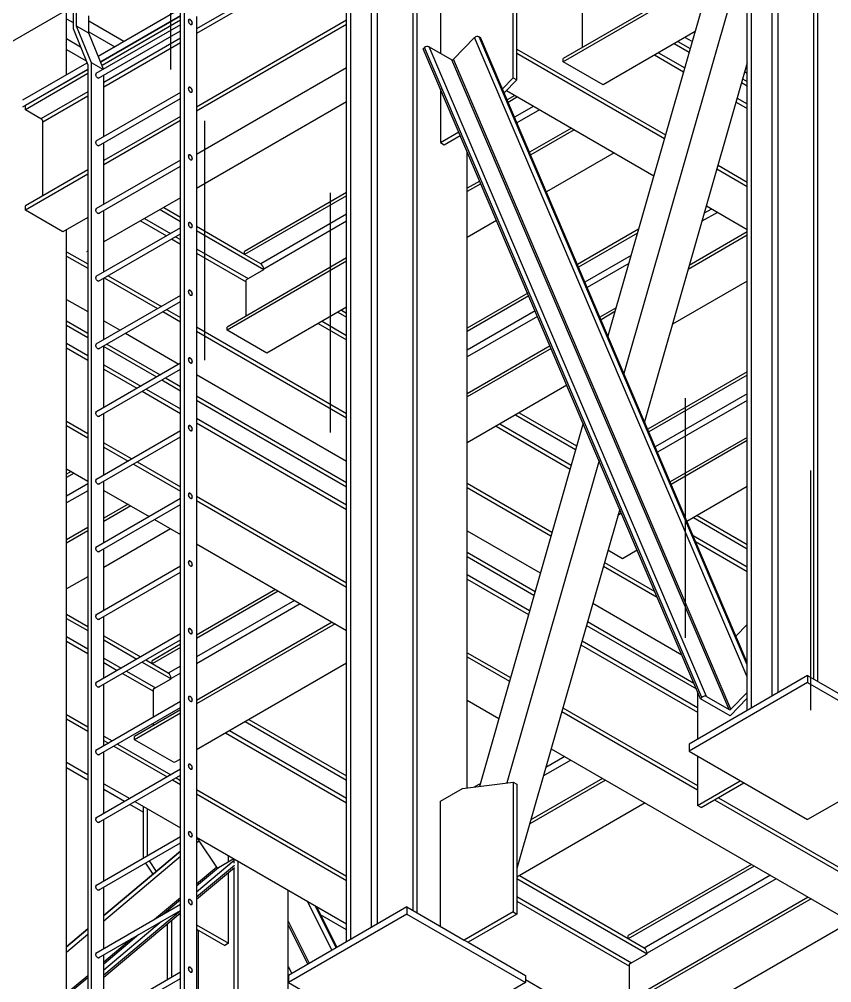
# Model space of a CAD drawing. Header units: inches. Extents: x -1490 to 2215, y -1057 to 1547.
# Drawn here: x -1371.2 to -1254.8, y -709.3 to -571.4 of the extents above; entities that cross this region are included whole.
import ezdxf

# ---------------------------------------------------------------- set-up
doc = ezdxf.new("R2010")
doc.units = ezdxf.units.IN
doc.header["$MEASUREMENT"] = 0

msp = doc.modelspace()

# ---------------------------------------------------------------- linework, layer by layer
at = {"color": 7, "linetype": 'Continuous', "lineweight": 25}
for p, q in [((-1257.43, -665.82), (-1257.43, -393.74)), ((-1256.83, -666.17), (-1256.83, -393.39)), ((-1266.95, -670.3), (-1266.95, -399.23)), ((-1266.34, -669.95), (-1266.34, -398.88)), ((-1263.36, -668.23), (-1263.36, -524.4)), ((-1262.52, -667.74), (-1262.52, -524.4)), ((-1362.96, -572.38), (-1362.96, -536.19)), ((-1363.47, -536.49), (-1363.47, -572.73)), ((-1314.79, -698.93), (-1314.79, -550.65)), ((-1314.19, -699.28), (-1314.19, -550.31)), ((-1324.31, -703.42), (-1324.31, -556.15)), ((-1323.7, -703.07), (-1323.7, -555.8)), ((-1320.73, -701.35), (-1320.73, -557.52)), ((-1319.88, -700.86), (-1319.88, -557.52)), ((-1324.31, -560.38), (-1345.8, -572.79)), ((-1324.31, -561.04), (-1345.8, -573.44)), ((-1300.44, -579.76), (-1300.44, -561.18)), ((-1299.91, -580.06), (-1299.91, -561.49)), ((-1272.01, -564.72), (-1293.28, -577)), ((-1271.98, -564.64), (-1286.88, -616.75)), ((-1268.03, -564.14), (-1284.6, -622.09)), ((-1272.17, -565.29), (-1293.28, -577.47)), ((-1310.87, -567.2), (-1310.87, -576.24)), ((-1364.39, -579.3), (-1364.39, -569.58)), ((-1359.85, -576.68), (-1347.97, -569.82)), ((-1348.09, -715.14), (-1348.09, -570.27)), ((-1347.56, -569.96), (-1347.56, -714.94)), ((-1290.55, -575.43), (-1290.55, -570.31)), ((-1364.39, -571.35), (-1363.47, -571.88)), ((-1361.19, -573.4), (-1361.19, -570.92)), ((-1356.19, -574.57), (-1361.19, -571.68)), ((-1359.51, -577.51), (-1348.09, -570.91)), ((-1348.09, -570.91), (-1359.51, -577.51)), ((-1348.09, -571.53), (-1359.31, -578)), ((-1346.87, -571.47), (-1346.94, -571.52)), ((-1346.57, -572.17), (-1346.49, -572.12)), ((-1345.8, -570.98), (-1345.8, -715.96)), ((-1324.31, -571.55), (-1345.8, -583.96)), ((-1324.31, -572.17), (-1345.8, -584.57)), ((-1363.47, -572.73), (-1361.35, -577.92)), ((-1360.82, -577.61), (-1362.96, -572.38)), ((-1361.19, -573.4), (-1362.96, -572.38)), ((-1361.19, -573.19), (-1357.5, -575.33)), ((-1359.1, -578.53), (-1361.19, -573.4)), ((-1348.09, -572.18), (-1360.2, -579.17)), ((-1359.83, -579.82), (-1348.09, -573.05)), ((-1274.42, -573.15), (-1287.59, -580.76)), ((-1362.39, -575.38), (-1364.39, -574.22)), ((-1348.09, -574.11), (-1359.05, -580.44)), ((-1348.09, -574.77), (-1359.05, -581.1)), ((-1308.99, -577.13), (-1305.99, -574.03)), ((-1266.95, -665.49), (-1305.99, -574.03)), ((-1305.31, -573.89), (-1305.13, -574)), ((-1266.95, -663.76), (-1305.31, -573.89)), ((-1266.95, -663.45), (-1305.13, -574)), ((-1277.42, -574.89), (-1275.27, -576.13)), ((-1276.89, -574.58), (-1275.12, -575.6)), ((-1274.83, -574.6), (-1275.88, -574)), ((-1364.39, -575.74), (-1361.58, -577.36)), ((-1313.32, -575.63), (-1313.15, -575.46)), ((-1273.62, -668.63), (-1313.32, -575.63)), ((-1273.45, -668.46), (-1313.15, -575.46)), ((-1272.77, -668.33), (-1312.47, -575.32)), ((-1312.47, -575.32), (-1309.25, -577.18)), ((-1299.91, -575.66), (-1278.64, -587.94)), ((-1299.91, -576.27), (-1278.79, -588.47)), ((-1279.66, -576.18), (-1275.9, -578.35)), ((-1370.65, -582.92), (-1361.47, -577.62)), ((-1360.82, -722.59), (-1360.82, -577.61)), ((-1359.16, -578.57), (-1360.82, -577.61)), ((-1269.54, -670.19), (-1309.25, -577.18)), ((-1269.29, -670.14), (-1308.99, -577.13)), ((-1293.28, -577.47), (-1293.28, -577)), ((-1287.59, -580.76), (-1293.28, -577.47)), ((-1266.95, -577.64), (-1281.64, -629.02)), ((-1280.23, -576.51), (-1276.06, -578.91)), ((-1370.65, -583.94), (-1361.35, -578.57)), ((-1361.35, -578.57), (-1370.3, -583.73)), ((-1361.35, -577.92), (-1361.35, -722.8)), ((-1324.31, -578.36), (-1345.8, -590.77)), ((-1266.95, -579.15), (-1267.32, -578.94)), ((-1361.35, -579.18), (-1370.3, -584.35)), ((-1359.05, -588.19), (-1359.05, -579.37)), ((-1301.99, -581.35), (-1300.44, -579.76)), ((-1301.74, -581.94), (-1299.91, -580.06)), ((-1300.44, -579.76), (-1299.91, -580.06)), ((-1267.61, -579.94), (-1266.95, -580.32)), ((-1361.35, -581.77), (-1368.06, -585.64)), ((-1346.87, -581.16), (-1346.94, -581.2)), ((-1346.57, -581.85), (-1346.49, -581.81)), ((-1310.87, -581.35), (-1310.87, -589.05)), ((-1301.41, -581.61), (-1280.32, -593.78)), ((-1267.76, -580.47), (-1266.95, -580.93)), ((-1361.35, -582.42), (-1367.78, -586.13)), ((-1348.09, -581.87), (-1360.2, -588.86)), ((-1359.83, -589.51), (-1348.09, -582.73)), ((-1300.23, -582.29), (-1301.32, -582.92)), ((-1299.83, -582.52), (-1301.16, -583.29)), ((-1268.39, -582.69), (-1266.95, -583.52)), ((-1370.3, -584.35), (-1370.3, -583.73)), ((-1368.06, -585.64), (-1370.3, -584.35)), ((-1324.31, -583.21), (-1345.8, -595.61)), ((-1297.52, -583.85), (-1300.25, -585.42)), ((-1296.68, -584.34), (-1299.92, -586.21)), ((-1268.55, -583.25), (-1266.95, -584.18)), ((-1348.09, -585.29), (-1359.05, -591.61)), ((-1348.09, -585.9), (-1359.05, -592.23)), ((-1367.78, -596.65), (-1367.78, -586.13)), ((-1292.11, -586.98), (-1298.11, -590.44)), ((-1291.7, -587.21), (-1297.95, -590.82)), ((-1310.87, -589.05), (-1308.24, -587.53)), ((-1310.34, -589.35), (-1308.03, -588.02)), ((-1359.05, -597.88), (-1359.05, -589.06)), ((-1310.87, -589.05), (-1310.34, -589.35)), ((-1346.87, -590.84), (-1346.94, -590.89)), ((-1307.03, -681.39), (-1307.03, -590.36)), ((-1286.01, -590.49), (-1295.7, -596.09)), ((-1348.09, -591.55), (-1360.2, -598.54)), ((-1359.83, -599.19), (-1348.09, -592.42)), ((-1346.57, -591.54), (-1346.49, -591.49)), ((-1271.28, -592.8), (-1266.95, -595.31)), ((-1271.13, -592.28), (-1266.95, -594.69)), ((-1361.35, -592.94), (-1370.3, -598.11)), ((-1361.35, -593.55), (-1370.3, -598.72)), ((-1305.24, -594.55), (-1307.03, -595.59)), ((-1305.08, -594.93), (-1307.03, -596.06)), ((-1348.09, -596.94), (-1359.05, -603.27)), ((-1324.31, -596.19), (-1338.9, -604.61)), ((-1324.31, -596.66), (-1338.9, -605.08)), ((-1370.3, -598.72), (-1370.3, -598.11)), ((-1350.49, -598.32), (-1348.09, -599.71)), ((-1272.8, -598.12), (-1266.95, -601.5)), ((-1364.93, -601.82), (-1370.3, -598.72)), ((-1361.35, -599.75), (-1364.93, -601.82)), ((-1359.05, -607.57), (-1359.05, -598.75)), ((-1351.02, -598.63), (-1348.09, -600.32)), ((-1324.31, -599.31), (-1336.6, -606.41)), ((-1271.22, -599.04), (-1273.43, -600.31)), ((-1272.07, -598.55), (-1273.09, -599.14)), ((-1353.83, -600.25), (-1350.1, -602.4)), ((-1353.26, -599.92), (-1349.54, -602.07)), ((-1346.87, -600.53), (-1346.94, -600.57)), ((-1345.8, -601.03), (-1338.9, -605.02)), ((-1324.31, -600.29), (-1336.17, -607.14)), ((-1302.83, -600.2), (-1307.03, -602.62)), ((-1364.39, -736.53), (-1364.39, -601.5)), ((-1348.09, -601.24), (-1360.2, -608.23)), ((-1359.83, -608.88), (-1348.09, -602.1)), ((-1348.79, -602.51), (-1348.09, -602.91)), ((-1346.57, -601.22), (-1346.49, -601.18)), ((-1345.8, -601.65), (-1336.17, -607.2)), ((-1282.51, -601.44), (-1291.26, -606.5)), ((-1282.67, -602.01), (-1291.1, -606.87)), ((-1266.95, -602.31), (-1275.4, -607.19)), ((-1266.95, -601.84), (-1275.24, -606.62)), ((-1349.35, -602.83), (-1348.09, -603.56)), ((-1364.39, -604.67), (-1361.35, -606.42)), ((-1361.35, -604.59), (-1361.54, -604.7)), ((-1345.8, -604.23), (-1338.41, -608.5)), ((-1345.8, -604.89), (-1338.7, -608.99)), ((-1338.9, -605.08), (-1338.9, -604.61)), ((-1336.6, -606.41), (-1338.9, -605.08)), ((-1283.58, -605.19), (-1290.19, -609)), ((-1364.39, -605.28), (-1361.35, -607.04)), ((-1324.31, -605.56), (-1341.42, -615.44)), ((-1324.31, -606.03), (-1341.42, -615.91)), ((-1283.91, -606.36), (-1289.85, -609.79)), ((-1338.62, -608.62), (-1336.17, -607.2)), ((-1336.17, -607.2), (-1336.17, -607.14)), ((-1359.05, -617.25), (-1359.05, -608.43)), ((-1358.99, -608.4), (-1351.36, -612.81)), ((-1358.46, -608.09), (-1350.82, -612.5)), ((-1338.7, -608.75), (-1338.62, -608.62)), ((-1338.7, -613.87), (-1338.7, -608.75)), ((-1266.95, -608.88), (-1277.65, -615.05)), ((-1346.87, -610.22), (-1346.94, -610.26)), ((-1298.38, -610.61), (-1307.03, -615.6)), ((-1364.39, -611.48), (-1361.35, -613.23)), ((-1348.09, -610.92), (-1360.2, -617.91)), ((-1359.83, -618.56), (-1348.09, -611.79)), ((-1346.57, -610.91), (-1346.49, -610.86)), ((-1298.22, -610.99), (-1307.03, -616.07)), ((-1350.61, -613.24), (-1348.09, -614.69)), ((-1350.07, -612.93), (-1348.09, -614.08)), ((-1324.31, -612.6), (-1335.73, -619.2)), ((-1325.56, -613.33), (-1324.31, -614.05)), ((-1325.03, -613.02), (-1324.31, -613.44)), ((-1297.31, -613.12), (-1307.03, -618.73)), ((-1285.72, -612.68), (-1288.05, -614.02)), ((-1285.88, -613.24), (-1287.88, -614.4)), ((-1364.39, -614.55), (-1361.35, -616.31)), ((-1359.05, -614.56), (-1356.72, -615.9)), ((-1327.8, -614.62), (-1324.31, -616.64)), ((-1296.98, -613.91), (-1307.03, -619.71)), ((-1364.39, -615.16), (-1361.35, -616.92)), ((-1345.8, -615.4), (-1324.31, -627.81)), ((-1345.8, -616.02), (-1324.31, -628.42)), ((-1341.42, -615.91), (-1341.42, -615.44)), ((-1335.73, -619.2), (-1341.42, -615.91)), ((-1328.37, -614.95), (-1324.31, -617.29)), ((-1355.97, -616.34), (-1348.33, -620.75)), ((-1364.39, -617.75), (-1361.35, -619.51)), ((-1364.39, -618.41), (-1361.35, -620.16)), ((-1359.05, -626.94), (-1359.05, -618.12)), ((-1359.05, -618.25), (-1351.53, -622.59)), ((-1358.63, -617.87), (-1351, -622.28)), ((-1295.17, -618.13), (-1307.03, -624.98)), ((-1295.01, -618.51), (-1307.03, -625.45)), ((-1346.87, -619.9), (-1346.94, -619.95)), ((-1348.09, -620.61), (-1360.2, -627.6)), ((-1359.83, -628.25), (-1348.09, -621.48)), ((-1359.05, -620.83), (-1353.77, -623.88)), ((-1359.05, -621.49), (-1354.33, -624.21)), ((-1346.57, -620.6), (-1346.49, -620.55)), ((-1350.78, -623.02), (-1348.09, -624.57)), ((-1350.25, -622.72), (-1348.09, -623.96)), ((-1345.8, -622.21), (-1324.31, -634.62)), ((-1266.95, -621.85), (-1281.19, -630.08)), ((-1266.95, -622.32), (-1281.03, -630.45)), ((-1353.02, -624.32), (-1348.09, -627.16)), ((-1292.76, -623.78), (-1307.03, -632.02)), ((-1353.58, -624.64), (-1348.09, -627.81)), ((-1345.8, -625.29), (-1324.31, -637.69)), ((-1345.8, -625.9), (-1324.31, -638.3)), ((-1266.95, -624.98), (-1280.12, -632.58)), ((-1266.95, -625.96), (-1279.78, -633.37)), ((-1359.05, -636.62), (-1359.05, -627.8)), ((-1345.8, -628.49), (-1324.31, -640.89)), ((-1300.11, -628.02), (-1291.52, -632.98)), ((-1299.58, -627.71), (-1291.37, -632.45)), ((-1364.39, -628.92), (-1361.35, -630.68)), ((-1364.39, -629.54), (-1361.35, -631.29)), ((-1346.87, -629.59), (-1346.94, -629.63)), ((-1345.8, -629.14), (-1324.31, -641.54)), ((-1290.45, -629.21), (-1305.3, -681.17)), ((-1302.91, -629.64), (-1292.32, -635.76)), ((-1302.35, -629.31), (-1292.16, -635.2)), ((-1348.09, -630.29), (-1360.2, -637.29)), ((-1359.83, -637.94), (-1348.09, -631.16)), ((-1346.57, -630.28), (-1346.49, -630.24)), ((-1266.95, -631.23), (-1277.98, -637.6)), ((-1359.05, -632), (-1355.05, -634.31)), ((-1359.05, -632.62), (-1355.58, -634.62)), ((-1266.95, -631.7), (-1277.82, -637.98)), ((-1354.83, -635.05), (-1348.09, -638.94)), ((-1354.3, -634.75), (-1348.09, -638.33)), ((-1288.16, -634.55), (-1301.35, -680.67)), ((-1364.39, -635.73), (-1361.35, -637.49)), ((-1363.72, -636.12), (-1364.39, -636.51)), ((-1363.31, -636.35), (-1364.39, -636.98)), ((-1361.35, -637.88), (-1364.39, -639.63)), ((-1359.05, -646.31), (-1359.05, -637.49)), ((-1307.03, -637.78), (-1294.9, -644.79)), ((-1266.95, -638.27), (-1275.57, -643.25)), ((-1361.35, -638.86), (-1364.39, -640.61)), ((-1359.05, -638.81), (-1352.56, -642.56)), ((-1346.87, -639.27), (-1346.94, -639.32)), ((-1345.8, -639.66), (-1324.31, -652.06)), ((-1307.03, -638.4), (-1295.05, -645.31)), ((-1348.09, -639.98), (-1360.2, -646.97)), ((-1359.83, -647.62), (-1348.09, -640.85)), ((-1355.6, -640.81), (-1359.05, -642.8)), ((-1355.19, -641.04), (-1359.05, -643.27)), ((-1346.57, -639.97), (-1346.49, -639.92)), ((-1345.8, -640.27), (-1324.31, -652.67)), ((-1285.2, -641.49), (-1299.91, -692.93)), ((-1284.95, -642.09), (-1285.46, -642.39)), ((-1285.11, -641.71), (-1285.3, -641.83)), ((-1274.12, -642.41), (-1266.95, -646.55)), ((-1351.81, -642.99), (-1348.09, -645.14)), ((-1274.65, -642.72), (-1266.95, -647.16)), ((-1361.35, -644.13), (-1364.39, -645.89)), ((-1361.35, -644.6), (-1364.39, -646.35)), ((-1349.5, -644.33), (-1359.05, -649.84)), ((-1307.03, -644.59), (-1296.57, -650.63)), ((-1345.8, -646.47), (-1324.31, -658.87)), ((-1274.7, -645.27), (-1266.95, -649.75)), ((-1274.33, -646.14), (-1266.95, -650.41)), ((-1359.05, -655.99), (-1359.05, -647.17)), ((-1307.03, -647.67), (-1297.32, -653.27)), ((-1284.82, -648.59), (-1286.89, -647.39)), ((-1282.7, -647.36), (-1284.82, -648.59)), ((-1346.87, -648.96), (-1346.94, -649)), ((-1307.03, -648.28), (-1297.48, -653.79)), ((-1287.39, -649.12), (-1280.16, -653.29)), ((-1348.09, -649.67), (-1360.2, -656.66)), ((-1359.83, -657.31), (-1348.09, -650.53)), ((-1346.57, -649.65), (-1346.49, -649.61)), ((-1287.54, -649.65), (-1279.82, -654.1)), ((-1361.35, -651.17), (-1364.39, -652.92)), ((-1307.03, -650.87), (-1298.11, -656.01)), ((-1307.03, -651.52), (-1298.27, -656.58)), ((-1334.49, -652.99), (-1345.8, -659.52)), ((-1334.09, -653.23), (-1345.8, -659.99)), ((-1331.78, -654.56), (-1345.8, -662.64)), ((-1330.94, -655.05), (-1345.8, -663.62)), ((-1289.06, -654.97), (-1276.31, -662.33)), ((-1364.39, -656.53), (-1361.35, -658.28)), ((-1364.39, -657.14), (-1361.35, -658.89)), ((-1359.05, -665.68), (-1359.05, -656.86)), ((-1289.81, -657.6), (-1274.57, -666.41)), ((-1346.87, -658.64), (-1346.94, -658.69)), ((-1326.37, -657.68), (-1345.8, -668.89)), ((-1325.96, -657.92), (-1345.8, -669.36)), ((-1289.96, -658.13), (-1274.22, -667.22)), ((-1266.95, -658.01), (-1268.56, -659.67)), ((-1364.39, -659.73), (-1361.35, -661.48)), ((-1364.39, -660.38), (-1361.35, -662.14)), ((-1348.09, -659.35), (-1360.2, -666.34)), ((-1359.83, -666.99), (-1348.09, -660.22)), ((-1359.05, -659.61), (-1353.8, -662.64)), ((-1359.05, -660.22), (-1354.33, -662.95)), ((-1346.57, -659.34), (-1346.49, -659.29)), ((-1290.6, -660.35), (-1274.06, -669.9)), ((-1348.09, -660.84), (-1352.15, -663.19)), ((-1348.09, -661.31), (-1352.15, -663.66)), ((-1290.76, -660.91), (-1274.06, -670.55)), ((-1359.05, -662.81), (-1356.57, -664.24)), ((-1353.05, -663.08), (-1352.15, -663.59)), ((-1307.03, -662.04), (-1300.85, -665.6)), ((-1307.03, -662.65), (-1301, -666.13)), ((-1359.05, -663.46), (-1357.13, -664.57)), ((-1353.58, -663.38), (-1349.42, -665.78)), ((-1352.15, -663.66), (-1352.15, -663.19)), ((-1349.85, -664.98), (-1352.15, -663.66)), ((-1348.09, -663.97), (-1349.85, -664.98)), ((-1324.31, -663.53), (-1345.8, -675.93)), ((-1356.38, -665), (-1351.95, -667.56)), ((-1355.82, -664.68), (-1351.67, -667.07)), ((-1351.87, -667.19), (-1349.42, -665.78)), ((-1348.09, -664.95), (-1349.42, -665.72)), ((-1349.42, -665.78), (-1349.42, -665.72)), ((-1258.3, -665.31), (-1275.28, -675.11)), ((-1258.3, -665.31), (-1258.3, -666.33)), ((-1258.3, -665.31), (-1241.33, -675.11)), ((-1359.05, -675.36), (-1359.05, -666.54)), ((-1351.95, -667.32), (-1351.87, -667.19)), ((-1258.3, -666.33), (-1275.28, -676.13)), ((-1258.3, -666.33), (-1241.33, -676.13)), ((-1351.95, -671.26), (-1351.95, -667.32)), ((-1346.87, -668.33), (-1346.94, -668.37)), ((-1274.06, -667.59), (-1274.06, -674.41)), ((-1273.62, -668.63), (-1273.45, -668.46)), ((-1269.37, -671.08), (-1273.62, -668.63)), ((-1272.77, -668.33), (-1269.54, -670.19)), ((-1266.95, -668.57), (-1269.37, -671.08)), ((-1269.29, -670.14), (-1266.95, -667.72)), ((-1348.09, -669.04), (-1360.2, -676.03)), ((-1359.83, -676.68), (-1348.09, -669.9)), ((-1346.57, -669.02), (-1346.49, -668.98)), ((-1307.03, -668.85), (-1302.52, -671.45)), ((-1293.34, -669.94), (-1274.06, -681.07)), ((-1364.39, -670.9), (-1361.35, -672.65)), ((-1348.09, -670.22), (-1354.67, -674.02)), ((-1348.09, -670.69), (-1354.67, -674.49)), ((-1293.49, -670.47), (-1274.06, -681.68)), ((-1364.39, -671.51), (-1361.35, -673.27)), ((-1351.95, -672.45), (-1351.95, -672.13)), ((-1338.82, -671.9), (-1324.31, -680.28)), ((-1338.29, -671.6), (-1324.31, -679.67)), ((-1359.05, -673.98), (-1357.85, -674.67)), ((-1354.67, -674.49), (-1354.67, -674.02)), ((-1341.62, -673.52), (-1324.31, -683.52)), ((-1341.06, -673.2), (-1324.31, -682.87)), ((-1359.05, -674.59), (-1358.38, -674.98)), ((-1357.63, -675.41), (-1350, -679.82)), ((-1357.1, -675.11), (-1349.47, -679.52)), ((-1348.99, -677.77), (-1354.67, -674.49)), ((-1275.28, -675.11), (-1275.28, -676.13)), ((-1359.05, -685.05), (-1359.05, -676.23)), ((-1293.06, -676.91), (-1295.78, -678.48)), ((-1295.01, -675.78), (-1136.36, -767.37)), ((-1275.28, -676.13), (-1258.3, -685.93)), ((-1274.06, -676.83), (-1274.06, -683.9)), ((-1241.33, -676.13), (-1258.3, -685.93)), ((-1364.39, -677.71), (-1361.35, -679.46)), ((-1348.09, -677.26), (-1348.99, -677.77)), ((-1346.87, -678.01), (-1346.94, -678.06)), ((-1292.21, -677.4), (-1296.12, -679.66)), ((-1361.35, -680.3), (-1364.39, -678.54)), ((-1348.09, -678.72), (-1360.2, -685.71)), ((-1359.83, -686.36), (-1348.09, -679.59)), ((-1346.57, -678.71), (-1346.49, -678.66)), ((-1359.05, -680.79), (-1355.36, -682.92)), ((-1349.25, -680.25), (-1348.09, -680.92)), ((-1348.72, -679.95), (-1348.09, -680.31)), ((-1307.69, -681.47), (-1300.44, -680.55)), ((-1305.19, -680.79), (-1306.01, -681.26)), ((-1300.44, -680.55), (-1300.44, -699.13)), ((-1300.44, -680.55), (-1299.91, -680.86)), ((-1299.91, -680.86), (-1299.91, -699.44)), ((-1287.24, -680.27), (-1298.08, -686.53)), ((-1287.65, -680.04), (-1297.92, -685.97)), ((-1274.06, -683.9), (-1267.94, -680.36)), ((-1273.53, -684.2), (-1267.41, -680.67)), ((-1356.08, -683.34), (-1359.05, -681.62)), ((-1345.8, -681.63), (-1324.31, -694.04)), ((-1345.8, -682.25), (-1324.31, -694.65)), ((-1310.87, -683.31), (-1307.69, -681.47)), ((-1353.41, -684.88), (-1355.33, -683.77)), ((-1354.61, -683.35), (-1348.09, -687.12)), ((-1310.87, -701.19), (-1310.87, -683.31)), ((-1281.55, -683.55), (-1299.91, -694.16)), ((-1271.61, -683.1), (-1130.99, -764.27)), ((-1271.08, -682.79), (-1130.99, -763.66)), ((-1353.41, -684.05), (-1353.41, -691.48)), ((-1352.88, -684.35), (-1352.88, -691.17)), ((-1273.53, -684.2), (-1274.06, -683.9)), ((-1359.05, -694.74), (-1359.05, -685.92)), ((-1346.87, -687.7), (-1346.94, -687.75)), ((-1348.09, -688.41), (-1360.2, -695.4)), ((-1359.83, -696.05), (-1348.09, -689.27)), ((-1346.57, -688.4), (-1346.49, -688.35)), ((-1345.8, -688.44), (-1324.31, -700.85)), ((-1345.4, -688.95), (-1345.8, -689.28)), ((-1342.9, -692.74), (-1345.4, -688.95)), ((-1348.09, -690.43), (-1359.05, -699.65)), ((-1348.09, -690.47), (-1359.05, -699.7)), ((-1348.09, -691.21), (-1359.05, -700.44)), ((-1352.56, -691.85), (-1351.56, -693.35)), ((-1340.42, -691.79), (-1345.8, -696.31)), ((-1340.44, -691.54), (-1342.66, -692.82)), ((-1341.21, -691.99), (-1341.21, -691.09)), ((-1340.42, -692.18), (-1340.42, -691.54)), ((-1339.82, -865.93), (-1339.82, -691.89)), ((-1353.09, -692.16), (-1352.03, -693.74)), ((-1340.37, -692.49), (-1345.8, -697.05)), ((-1342.9, -692.74), (-1345.8, -695.18)), ((-1340.37, -692.81), (-1345.8, -697.37)), ((-1342.66, -692.82), (-1345.8, -695.46)), ((-1340.42, -865.58), (-1340.42, -692.86)), ((-1266.34, -692.33), (-1284, -702.53)), ((-1265.94, -692.57), (-1284, -703)), ((-1341.21, -703.62), (-1341.21, -693.52)), ((-1299.91, -694.36), (-1281.28, -705.12)), ((-1299.56, -693.95), (-1284, -702.94)), ((-1263.63, -693.9), (-1281.7, -704.33)), ((-1262.79, -694.39), (-1281.28, -705.06)), ((-1359.05, -704.42), (-1359.05, -695.6)), ((-1332.66, -870.06), (-1332.66, -696.03)), ((-1348.09, -697.11), (-1351.8, -700.23)), ((-1348.09, -697.39), (-1350.75, -699.63)), ((-1346.87, -697.39), (-1346.94, -697.43)), ((-1329.93, -697.6), (-1326.41, -704.63)), ((-1299.91, -696.95), (-1283.52, -706.42)), ((-1299.91, -697.6), (-1283.8, -706.91)), ((-1258.22, -697.02), (-1286.53, -713.36)), ((-1257.81, -697.26), (-1286.53, -713.83)), ((-1348.09, -698.09), (-1360.2, -705.09)), ((-1359.83, -705.73), (-1348.09, -698.96)), ((-1348.09, -698.98), (-1359.05, -708.21)), ((-1346.57, -698.08), (-1346.49, -698.04)), ((-1315.67, -698.43), (-1332.64, -708.22)), ((-1328.84, -698.23), (-1325.81, -704.28)), ((-1328.61, -698.36), (-1325.68, -704.21)), ((-1315.67, -698.43), (-1315.67, -699.45)), ((-1315.67, -698.43), (-1307.45, -703.17)), ((-1348.09, -699.31), (-1359.05, -708.53)), ((-1349.33, -708.5), (-1349.33, -700.35)), ((-1348.23, -699.42), (-1348.09, -699.63)), ((-1315.67, -699.45), (-1332.64, -709.24)), ((-1324.31, -701.68), (-1328.02, -699.54)), ((-1315.67, -699.45), (-1298.7, -709.24)), ((-1300.44, -699.13), (-1307.45, -703.17)), ((-1299.91, -699.44), (-1306.92, -703.48)), ((-1300.44, -699.13), (-1299.91, -699.44)), ((-1361.35, -701.58), (-1364.39, -704.14)), ((-1361.35, -701.63), (-1364.39, -704.19)), ((-1350.8, -700.52), (-1359.05, -707.47)), ((-1349.94, -708.85), (-1349.94, -700.86)), ((-1345.8, -700.98), (-1341.21, -703.62)), ((-1345.8, -701.59), (-1341.74, -703.93)), ((-1345.51, -716.12), (-1345.51, -701.76)), ((-1332.66, -700.47), (-1329.64, -706.49)), ((-1332.66, -701.05), (-1329.87, -706.62)), ((-1252.13, -700.54), (-1280.84, -717.12)), ((-1361.35, -702.37), (-1364.39, -704.93)), ((-1354.03, -702.39), (-1359.05, -706.62)), ((-1355.08, -702.99), (-1359.05, -706.34)), ((-1284, -703), (-1284, -702.53)), ((-1281.7, -704.33), (-1284, -703)), ((-1341.21, -703.62), (-1341.74, -703.93)), ((-1307.45, -703.17), (-1306.92, -703.48)), ((-1306.92, -703.48), (-1298.7, -708.22)), ((-1359.05, -714.11), (-1359.05, -705.29)), ((-1283.72, -706.54), (-1281.28, -705.12)), ((-1281.28, -705.12), (-1281.28, -705.06)), ((-1346.87, -707.07), (-1346.94, -707.12)), ((-1332.66, -706.95), (-1332.16, -707.95)), ((-1283.8, -706.67), (-1283.72, -706.54)), ((-1283.8, -711.79), (-1283.8, -706.67)), ((-1361.35, -708.27), (-1364.39, -710.83)), ((-1361.35, -708.55), (-1364.39, -711.11)), ((-1348.09, -707.78), (-1360.2, -714.77)), ((-1359.83, -715.42), (-1348.09, -708.65)), ((-1346.57, -707.77), (-1346.49, -707.72)), ((-1332.66, -708.51), (-1332.64, -708.55)), ((-1332.64, -708.22), (-1332.64, -709.24)), ((-1298.7, -708.22), (-1298.7, -709.24)), ((-1332.66, -708.96), (-1332.64, -709)), ((-1332.64, -709.24), (-1315.67, -719.04)), ((-1298.7, -709.24), (-1315.67, -719.04)), ((-1298.7, -708.82), (-1167.35, -784.65))]:
    msp.add_line(p, q, dxfattribs=at)
at = {"color": 7, "linetype": 'Continuous'}
for p, q in [((-1349.5, -544.3), (-1349.5, -578.59)), ((-1421.47, -602.99), (-1349.5, -561.44)), ((-1344.66, -585.91), (-1344.66, -620.2)), ((-1326.65, -596.23), (-1326.65, -630.52)), ((-1275.82, -625.61), (-1275.82, -659.91)), ((-1257.89, -635.98), (-1257.89, -670.28))]:
    msp.add_line(p, q, dxfattribs=at)
at = {"color": 7, "linetype": 'Continuous', "lineweight": 25, "flags": 128}
for points in [[(-1346.39, -571.96), (-1346.4, -571.9), (-1346.41, -571.83), (-1346.43, -571.76), (-1346.47, -571.7), (-1346.51, -571.63), (-1346.55, -571.57), (-1346.6, -571.52), (-1346.65, -571.48), (-1346.71, -571.45), (-1346.76, -571.43), (-1346.81, -571.43), (-1346.85, -571.43), (-1346.89, -571.45), (-1346.92, -571.48), (-1346.95, -571.52), (-1346.96, -571.57), (-1346.97, -571.63), (-1346.96, -571.7), (-1346.95, -571.76), (-1346.92, -571.83), (-1346.89, -571.9), (-1346.85, -571.96), (-1346.81, -572.02), (-1346.76, -572.07), (-1346.71, -572.11), (-1346.65, -572.14), (-1346.6, -572.16), (-1346.55, -572.17), (-1346.51, -572.16), (-1346.47, -572.14), (-1346.43, -572.11), (-1346.41, -572.07), (-1346.4, -572.02), (-1346.39, -571.96)], [(-1346.41, -571.95), (-1346.42, -571.89), (-1346.43, -571.82), (-1346.46, -571.75), (-1346.49, -571.69), (-1346.53, -571.63), (-1346.58, -571.57), (-1346.63, -571.53), (-1346.68, -571.49), (-1346.73, -571.47), (-1346.78, -571.46), (-1346.83, -571.46), (-1346.87, -571.47), (-1346.9, -571.5), (-1346.92, -571.54), (-1346.94, -571.59), (-1346.94, -571.64), (-1346.94, -571.71), (-1346.92, -571.77), (-1346.9, -571.84), (-1346.87, -571.91), (-1346.83, -571.97), (-1346.78, -572.02), (-1346.73, -572.07), (-1346.68, -572.1), (-1346.63, -572.13), (-1346.58, -572.14), (-1346.53, -572.14), (-1346.49, -572.12), (-1346.46, -572.09), (-1346.43, -572.06), (-1346.42, -572.01), (-1346.41, -571.95)], [(-1359.67, -579.73), (-1359.69, -579.77), (-1359.73, -579.8), (-1359.76, -579.82), (-1359.81, -579.82), (-1359.86, -579.82), (-1359.91, -579.8), (-1359.96, -579.77), (-1360.02, -579.72), (-1360.07, -579.67), (-1360.11, -579.62), (-1360.15, -579.55), (-1360.18, -579.48), (-1360.21, -579.42), (-1360.22, -579.35), (-1360.22, -579.29)], [(-1346.39, -581.65), (-1346.4, -581.59), (-1346.41, -581.52), (-1346.43, -581.45), (-1346.47, -581.38), (-1346.51, -581.32), (-1346.55, -581.26), (-1346.6, -581.21), (-1346.65, -581.17), (-1346.71, -581.14), (-1346.76, -581.12), (-1346.81, -581.11), (-1346.85, -581.12), (-1346.89, -581.14), (-1346.92, -581.17), (-1346.95, -581.21), (-1346.96, -581.26), (-1346.97, -581.32), (-1346.96, -581.38), (-1346.95, -581.45), (-1346.92, -581.52), (-1346.89, -581.58), (-1346.85, -581.65), (-1346.81, -581.71), (-1346.76, -581.76), (-1346.71, -581.8), (-1346.65, -581.83), (-1346.6, -581.85), (-1346.55, -581.85), (-1346.51, -581.85), (-1346.47, -581.83), (-1346.43, -581.8), (-1346.41, -581.76), (-1346.4, -581.71), (-1346.39, -581.65)], [(-1346.41, -581.64), (-1346.42, -581.57), (-1346.43, -581.51), (-1346.46, -581.44), (-1346.49, -581.37), (-1346.53, -581.31), (-1346.58, -581.26), (-1346.63, -581.21), (-1346.68, -581.18), (-1346.73, -581.15), (-1346.78, -581.14), (-1346.83, -581.14), (-1346.87, -581.16), (-1346.9, -581.19), (-1346.92, -581.22), (-1346.94, -581.27), (-1346.94, -581.33), (-1346.94, -581.39), (-1346.92, -581.46), (-1346.9, -581.53), (-1346.87, -581.59), (-1346.83, -581.65), (-1346.78, -581.71), (-1346.73, -581.75), (-1346.68, -581.79), (-1346.63, -581.81), (-1346.58, -581.82), (-1346.53, -581.82), (-1346.49, -581.81), (-1346.46, -581.78), (-1346.43, -581.74), (-1346.42, -581.69), (-1346.41, -581.64)], [(-1359.67, -589.42), (-1359.69, -589.45), (-1359.73, -589.48), (-1359.76, -589.5), (-1359.81, -589.51), (-1359.86, -589.5), (-1359.91, -589.48), (-1359.96, -589.45), (-1360.02, -589.41), (-1360.07, -589.36), (-1360.11, -589.3), (-1360.15, -589.24), (-1360.18, -589.17), (-1360.21, -589.1), (-1360.22, -589.03), (-1360.22, -588.97)], [(-1346.39, -591.33), (-1346.4, -591.27), (-1346.41, -591.2), (-1346.43, -591.14), (-1346.47, -591.07), (-1346.51, -591), (-1346.55, -590.95), (-1346.6, -590.9), (-1346.65, -590.85), (-1346.71, -590.82), (-1346.76, -590.8), (-1346.81, -590.8), (-1346.85, -590.8), (-1346.89, -590.82), (-1346.92, -590.85), (-1346.95, -590.89), (-1346.96, -590.94), (-1346.97, -591), (-1346.96, -591.07), (-1346.95, -591.13), (-1346.92, -591.2), (-1346.89, -591.27), (-1346.85, -591.33), (-1346.81, -591.39), (-1346.76, -591.44), (-1346.71, -591.48), (-1346.65, -591.51), (-1346.6, -591.53), (-1346.55, -591.54), (-1346.51, -591.53), (-1346.47, -591.51), (-1346.43, -591.48), (-1346.41, -591.44), (-1346.4, -591.39), (-1346.39, -591.33)], [(-1346.41, -591.32), (-1346.42, -591.26), (-1346.43, -591.19), (-1346.46, -591.13), (-1346.49, -591.06), (-1346.53, -591), (-1346.58, -590.94), (-1346.63, -590.9), (-1346.68, -590.86), (-1346.73, -590.84), (-1346.78, -590.83), (-1346.83, -590.83), (-1346.87, -590.84), (-1346.9, -590.87), (-1346.92, -590.91), (-1346.94, -590.96), (-1346.94, -591.02), (-1346.94, -591.08), (-1346.92, -591.14), (-1346.9, -591.21), (-1346.87, -591.28), (-1346.83, -591.34), (-1346.78, -591.39), (-1346.73, -591.44), (-1346.68, -591.47), (-1346.63, -591.5), (-1346.58, -591.51), (-1346.53, -591.51), (-1346.49, -591.49), (-1346.46, -591.47), (-1346.43, -591.43), (-1346.42, -591.38), (-1346.41, -591.32)], [(-1359.67, -599.1), (-1359.69, -599.14), (-1359.73, -599.17), (-1359.76, -599.19), (-1359.81, -599.19), (-1359.86, -599.19), (-1359.91, -599.17), (-1359.96, -599.14), (-1360.02, -599.1), (-1360.07, -599.05), (-1360.11, -598.99), (-1360.15, -598.92), (-1360.18, -598.86), (-1360.21, -598.79), (-1360.22, -598.72), (-1360.22, -598.66)], [(-1346.39, -601.02), (-1346.4, -600.96), (-1346.41, -600.89), (-1346.43, -600.82), (-1346.47, -600.75), (-1346.51, -600.69), (-1346.55, -600.63), (-1346.6, -600.58), (-1346.65, -600.54), (-1346.71, -600.51), (-1346.76, -600.49), (-1346.81, -600.48), (-1346.85, -600.49), (-1346.89, -600.51), (-1346.92, -600.54), (-1346.95, -600.58), (-1346.96, -600.63), (-1346.97, -600.69), (-1346.96, -600.75), (-1346.95, -600.82), (-1346.92, -600.89), (-1346.89, -600.96), (-1346.85, -601.02), (-1346.81, -601.08), (-1346.76, -601.13), (-1346.71, -601.17), (-1346.65, -601.2), (-1346.6, -601.22), (-1346.55, -601.23), (-1346.51, -601.22), (-1346.47, -601.2), (-1346.43, -601.17), (-1346.41, -601.13), (-1346.4, -601.08), (-1346.39, -601.02)], [(-1346.41, -601.01), (-1346.42, -600.94), (-1346.43, -600.88), (-1346.46, -600.81), (-1346.49, -600.75), (-1346.53, -600.68), (-1346.58, -600.63), (-1346.63, -600.58), (-1346.68, -600.55), (-1346.73, -600.52), (-1346.78, -600.51), (-1346.83, -600.51), (-1346.87, -600.53), (-1346.9, -600.56), (-1346.92, -600.6), (-1346.94, -600.64), (-1346.94, -600.7), (-1346.94, -600.76), (-1346.92, -600.83), (-1346.9, -600.9), (-1346.87, -600.96), (-1346.83, -601.02), (-1346.78, -601.08), (-1346.73, -601.12), (-1346.68, -601.16), (-1346.63, -601.18), (-1346.58, -601.2), (-1346.53, -601.19), (-1346.49, -601.18), (-1346.46, -601.15), (-1346.43, -601.11), (-1346.42, -601.06), (-1346.41, -601.01)], [(-1359.67, -608.79), (-1359.69, -608.82), (-1359.73, -608.85), (-1359.76, -608.87), (-1359.81, -608.88), (-1359.86, -608.87), (-1359.91, -608.85), (-1359.96, -608.82), (-1360.02, -608.78), (-1360.07, -608.73), (-1360.11, -608.67), (-1360.15, -608.61), (-1360.18, -608.54), (-1360.21, -608.47), (-1360.22, -608.41), (-1360.22, -608.34)], [(-1346.39, -610.71), (-1346.4, -610.64), (-1346.41, -610.57), (-1346.43, -610.51), (-1346.47, -610.44), (-1346.51, -610.38), (-1346.55, -610.32), (-1346.6, -610.27), (-1346.65, -610.23), (-1346.71, -610.19), (-1346.76, -610.18), (-1346.81, -610.17), (-1346.85, -610.18), (-1346.89, -610.19), (-1346.92, -610.22), (-1346.95, -610.27), (-1346.96, -610.32), (-1346.97, -610.37), (-1346.96, -610.44), (-1346.95, -610.51), (-1346.92, -610.57), (-1346.89, -610.64), (-1346.85, -610.7), (-1346.81, -610.76), (-1346.76, -610.81), (-1346.71, -610.86), (-1346.65, -610.89), (-1346.6, -610.9), (-1346.55, -610.91), (-1346.51, -610.9), (-1346.47, -610.89), (-1346.43, -610.86), (-1346.41, -610.81), (-1346.4, -610.76), (-1346.39, -610.71)], [(-1346.41, -610.69), (-1346.42, -610.63), (-1346.43, -610.56), (-1346.46, -610.5), (-1346.49, -610.43), (-1346.53, -610.37), (-1346.58, -610.32), (-1346.63, -610.27), (-1346.68, -610.23), (-1346.73, -610.21), (-1346.78, -610.2), (-1346.83, -610.2), (-1346.87, -610.22), (-1346.9, -610.24), (-1346.92, -610.28), (-1346.94, -610.33), (-1346.94, -610.39), (-1346.94, -610.45), (-1346.92, -610.52), (-1346.9, -610.58), (-1346.87, -610.65), (-1346.83, -610.71), (-1346.78, -610.76), (-1346.73, -610.81), (-1346.68, -610.85), (-1346.63, -610.87), (-1346.58, -610.88), (-1346.53, -610.88), (-1346.49, -610.86), (-1346.46, -610.84), (-1346.43, -610.8), (-1346.42, -610.75), (-1346.41, -610.69)], [(-1359.67, -618.47), (-1359.69, -618.51), (-1359.73, -618.54), (-1359.76, -618.56), (-1359.81, -618.56), (-1359.86, -618.56), (-1359.91, -618.54), (-1359.96, -618.51), (-1360.02, -618.47), (-1360.07, -618.42), (-1360.11, -618.36), (-1360.15, -618.29), (-1360.18, -618.23), (-1360.21, -618.16), (-1360.22, -618.09), (-1360.22, -618.03)], [(-1346.39, -620.39), (-1346.4, -620.33), (-1346.41, -620.26), (-1346.43, -620.19), (-1346.47, -620.12), (-1346.51, -620.06), (-1346.55, -620), (-1346.6, -619.95), (-1346.65, -619.91), (-1346.71, -619.88), (-1346.76, -619.86), (-1346.81, -619.85), (-1346.85, -619.86), (-1346.89, -619.88), (-1346.92, -619.91), (-1346.95, -619.95), (-1346.96, -620), (-1346.97, -620.06), (-1346.96, -620.12), (-1346.95, -620.19), (-1346.92, -620.26), (-1346.89, -620.33), (-1346.85, -620.39), (-1346.81, -620.45), (-1346.76, -620.5), (-1346.71, -620.54), (-1346.65, -620.57), (-1346.6, -620.59), (-1346.55, -620.6), (-1346.51, -620.59), (-1346.47, -620.57), (-1346.43, -620.54), (-1346.41, -620.5), (-1346.4, -620.45), (-1346.39, -620.39)], [(-1346.41, -620.38), (-1346.42, -620.32), (-1346.43, -620.25), (-1346.46, -620.18), (-1346.49, -620.12), (-1346.53, -620.06), (-1346.58, -620), (-1346.63, -619.96), (-1346.68, -619.92), (-1346.73, -619.9), (-1346.78, -619.88), (-1346.83, -619.89), (-1346.87, -619.9), (-1346.9, -619.93), (-1346.92, -619.97), (-1346.94, -620.02), (-1346.94, -620.07), (-1346.94, -620.14), (-1346.92, -620.2), (-1346.9, -620.27), (-1346.87, -620.33), (-1346.83, -620.4), (-1346.78, -620.45), (-1346.73, -620.5), (-1346.68, -620.53), (-1346.63, -620.56), (-1346.58, -620.57), (-1346.53, -620.57), (-1346.49, -620.55), (-1346.46, -620.52), (-1346.43, -620.48), (-1346.42, -620.44), (-1346.41, -620.38)], [(-1359.67, -628.16), (-1359.69, -628.2), (-1359.73, -628.23), (-1359.76, -628.24), (-1359.81, -628.25), (-1359.86, -628.24), (-1359.91, -628.23), (-1359.96, -628.19), (-1360.02, -628.15), (-1360.07, -628.1), (-1360.11, -628.04), (-1360.15, -627.98), (-1360.18, -627.91), (-1360.21, -627.84), (-1360.22, -627.78), (-1360.22, -627.71)], [(-1346.39, -630.08), (-1346.4, -630.01), (-1346.41, -629.95), (-1346.43, -629.88), (-1346.47, -629.81), (-1346.51, -629.75), (-1346.55, -629.69), (-1346.6, -629.64), (-1346.65, -629.6), (-1346.71, -629.57), (-1346.76, -629.55), (-1346.81, -629.54), (-1346.85, -629.55), (-1346.89, -629.57), (-1346.92, -629.6), (-1346.95, -629.64), (-1346.96, -629.69), (-1346.97, -629.75), (-1346.96, -629.81), (-1346.95, -629.88), (-1346.92, -629.95), (-1346.89, -630.01), (-1346.85, -630.08), (-1346.81, -630.13), (-1346.76, -630.19), (-1346.71, -630.23), (-1346.65, -630.26), (-1346.6, -630.28), (-1346.55, -630.28), (-1346.51, -630.28), (-1346.47, -630.26), (-1346.43, -630.23), (-1346.41, -630.19), (-1346.4, -630.14), (-1346.39, -630.08)], [(-1346.41, -630.06), (-1346.42, -630), (-1346.43, -629.94), (-1346.46, -629.87), (-1346.49, -629.8), (-1346.53, -629.74), (-1346.58, -629.69), (-1346.63, -629.64), (-1346.68, -629.61), (-1346.73, -629.58), (-1346.78, -629.57), (-1346.83, -629.57), (-1346.87, -629.59), (-1346.9, -629.61), (-1346.92, -629.65), (-1346.94, -629.7), (-1346.94, -629.76), (-1346.94, -629.82), (-1346.92, -629.89), (-1346.9, -629.95), (-1346.87, -630.02), (-1346.83, -630.08), (-1346.78, -630.14), (-1346.73, -630.18), (-1346.68, -630.22), (-1346.63, -630.24), (-1346.58, -630.25), (-1346.53, -630.25), (-1346.49, -630.24), (-1346.46, -630.21), (-1346.43, -630.17), (-1346.42, -630.12), (-1346.41, -630.06)], [(-1359.67, -637.84), (-1359.69, -637.88), (-1359.73, -637.91), (-1359.76, -637.93), (-1359.81, -637.94), (-1359.86, -637.93), (-1359.91, -637.91), (-1359.96, -637.88), (-1360.02, -637.84), (-1360.07, -637.79), (-1360.11, -637.73), (-1360.15, -637.67), (-1360.18, -637.6), (-1360.21, -637.53), (-1360.22, -637.46), (-1360.22, -637.4)], [(-1346.39, -639.76), (-1346.4, -639.7), (-1346.41, -639.63), (-1346.43, -639.56), (-1346.47, -639.5), (-1346.51, -639.43), (-1346.55, -639.37), (-1346.6, -639.32), (-1346.65, -639.28), (-1346.71, -639.25), (-1346.76, -639.23), (-1346.81, -639.23), (-1346.85, -639.23), (-1346.89, -639.25), (-1346.92, -639.28), (-1346.95, -639.32), (-1346.96, -639.37), (-1346.97, -639.43), (-1346.96, -639.5), (-1346.95, -639.56), (-1346.92, -639.63), (-1346.89, -639.7), (-1346.85, -639.76), (-1346.81, -639.82), (-1346.76, -639.87), (-1346.71, -639.91), (-1346.65, -639.94), (-1346.6, -639.96), (-1346.55, -639.97), (-1346.51, -639.96), (-1346.47, -639.94), (-1346.43, -639.91), (-1346.41, -639.87), (-1346.4, -639.82), (-1346.39, -639.76)], [(-1346.41, -639.75), (-1346.42, -639.69), (-1346.43, -639.62), (-1346.46, -639.55), (-1346.49, -639.49), (-1346.53, -639.43), (-1346.58, -639.37), (-1346.63, -639.33), (-1346.68, -639.29), (-1346.73, -639.27), (-1346.78, -639.26), (-1346.83, -639.26), (-1346.87, -639.27), (-1346.9, -639.3), (-1346.92, -639.34), (-1346.94, -639.39), (-1346.94, -639.44), (-1346.94, -639.51), (-1346.92, -639.57), (-1346.9, -639.64), (-1346.87, -639.71), (-1346.83, -639.77), (-1346.78, -639.82), (-1346.73, -639.87), (-1346.68, -639.9), (-1346.63, -639.93), (-1346.58, -639.94), (-1346.53, -639.94), (-1346.49, -639.92), (-1346.46, -639.89), (-1346.43, -639.86), (-1346.42, -639.81), (-1346.41, -639.75)], [(-1359.67, -647.53), (-1359.69, -647.57), (-1359.73, -647.6), (-1359.76, -647.62), (-1359.81, -647.62), (-1359.86, -647.62), (-1359.91, -647.6), (-1359.96, -647.57), (-1360.02, -647.52), (-1360.07, -647.47), (-1360.11, -647.42), (-1360.15, -647.35), (-1360.18, -647.28), (-1360.21, -647.22), (-1360.22, -647.15), (-1360.22, -647.09)], [(-1346.39, -649.45), (-1346.4, -649.38), (-1346.41, -649.32), (-1346.43, -649.25), (-1346.47, -649.18), (-1346.51, -649.12), (-1346.55, -649.06), (-1346.6, -649.01), (-1346.65, -648.97), (-1346.71, -648.94), (-1346.76, -648.92), (-1346.81, -648.91), (-1346.85, -648.92), (-1346.89, -648.94), (-1346.92, -648.97), (-1346.95, -649.01), (-1346.96, -649.06), (-1346.97, -649.12), (-1346.96, -649.18), (-1346.95, -649.25), (-1346.92, -649.32), (-1346.89, -649.38), (-1346.85, -649.45), (-1346.81, -649.51), (-1346.76, -649.56), (-1346.71, -649.6), (-1346.65, -649.63), (-1346.6, -649.65), (-1346.55, -649.65), (-1346.51, -649.65), (-1346.47, -649.63), (-1346.43, -649.6), (-1346.41, -649.56), (-1346.4, -649.51), (-1346.39, -649.45)], [(-1346.41, -649.44), (-1346.42, -649.37), (-1346.43, -649.31), (-1346.46, -649.24), (-1346.49, -649.17), (-1346.53, -649.11), (-1346.58, -649.06), (-1346.63, -649.01), (-1346.68, -648.98), (-1346.73, -648.95), (-1346.78, -648.94), (-1346.83, -648.94), (-1346.87, -648.96), (-1346.9, -648.99), (-1346.92, -649.02), (-1346.94, -649.07), (-1346.94, -649.13), (-1346.94, -649.19), (-1346.92, -649.26), (-1346.9, -649.33), (-1346.87, -649.39), (-1346.83, -649.45), (-1346.78, -649.51), (-1346.73, -649.55), (-1346.68, -649.59), (-1346.63, -649.61), (-1346.58, -649.62), (-1346.53, -649.62), (-1346.49, -649.61), (-1346.46, -649.58), (-1346.43, -649.54), (-1346.42, -649.49), (-1346.41, -649.44)], [(-1359.67, -657.22), (-1359.69, -657.25), (-1359.73, -657.28), (-1359.76, -657.3), (-1359.81, -657.31), (-1359.86, -657.3), (-1359.91, -657.28), (-1359.96, -657.25), (-1360.02, -657.21), (-1360.07, -657.16), (-1360.11, -657.1), (-1360.15, -657.04), (-1360.18, -656.97), (-1360.21, -656.9), (-1360.22, -656.83), (-1360.22, -656.77)], [(-1346.39, -659.13), (-1346.4, -659.07), (-1346.41, -659), (-1346.43, -658.93), (-1346.47, -658.87), (-1346.51, -658.8), (-1346.55, -658.75), (-1346.6, -658.69), (-1346.65, -658.65), (-1346.71, -658.62), (-1346.76, -658.6), (-1346.81, -658.6), (-1346.85, -658.6), (-1346.89, -658.62), (-1346.92, -658.65), (-1346.95, -658.69), (-1346.96, -658.74), (-1346.97, -658.8), (-1346.96, -658.87), (-1346.95, -658.93), (-1346.92, -659), (-1346.89, -659.07), (-1346.85, -659.13), (-1346.81, -659.19), (-1346.76, -659.24), (-1346.71, -659.28), (-1346.65, -659.31), (-1346.6, -659.33), (-1346.55, -659.34), (-1346.51, -659.33), (-1346.47, -659.31), (-1346.43, -659.28), (-1346.41, -659.24), (-1346.4, -659.19), (-1346.39, -659.13)], [(-1346.41, -659.12), (-1346.42, -659.06), (-1346.43, -658.99), (-1346.46, -658.93), (-1346.49, -658.86), (-1346.53, -658.8), (-1346.58, -658.74), (-1346.63, -658.7), (-1346.68, -658.66), (-1346.73, -658.64), (-1346.78, -658.63), (-1346.83, -658.63), (-1346.87, -658.64), (-1346.9, -658.67), (-1346.92, -658.71), (-1346.94, -658.76), (-1346.94, -658.82), (-1346.94, -658.88), (-1346.92, -658.94), (-1346.9, -659.01), (-1346.87, -659.08), (-1346.83, -659.14), (-1346.78, -659.19), (-1346.73, -659.24), (-1346.68, -659.27), (-1346.63, -659.3), (-1346.58, -659.31), (-1346.53, -659.31), (-1346.49, -659.29), (-1346.46, -659.27), (-1346.43, -659.23), (-1346.42, -659.18), (-1346.41, -659.12)], [(-1359.67, -666.9), (-1359.69, -666.94), (-1359.73, -666.97), (-1359.76, -666.99), (-1359.81, -666.99), (-1359.86, -666.99), (-1359.91, -666.97), (-1359.96, -666.94), (-1360.02, -666.9), (-1360.07, -666.85), (-1360.11, -666.79), (-1360.15, -666.72), (-1360.18, -666.66), (-1360.21, -666.59), (-1360.22, -666.52), (-1360.22, -666.46)], [(-1346.39, -668.82), (-1346.4, -668.76), (-1346.41, -668.69), (-1346.43, -668.62), (-1346.47, -668.55), (-1346.51, -668.49), (-1346.55, -668.43), (-1346.6, -668.38), (-1346.65, -668.34), (-1346.71, -668.31), (-1346.76, -668.29), (-1346.81, -668.28), (-1346.85, -668.29), (-1346.89, -668.31), (-1346.92, -668.34), (-1346.95, -668.38), (-1346.96, -668.43), (-1346.97, -668.49), (-1346.96, -668.55), (-1346.95, -668.62), (-1346.92, -668.69), (-1346.89, -668.75), (-1346.85, -668.82), (-1346.81, -668.88), (-1346.76, -668.93), (-1346.71, -668.97), (-1346.65, -669), (-1346.6, -669.02), (-1346.55, -669.02), (-1346.51, -669.02), (-1346.47, -669), (-1346.43, -668.97), (-1346.41, -668.93), (-1346.4, -668.88), (-1346.39, -668.82)], [(-1346.41, -668.81), (-1346.42, -668.74), (-1346.43, -668.68), (-1346.46, -668.61), (-1346.49, -668.55), (-1346.53, -668.48), (-1346.58, -668.43), (-1346.63, -668.38), (-1346.68, -668.35), (-1346.73, -668.32), (-1346.78, -668.31), (-1346.83, -668.31), (-1346.87, -668.33), (-1346.9, -668.36), (-1346.92, -668.4), (-1346.94, -668.44), (-1346.94, -668.5), (-1346.94, -668.56), (-1346.92, -668.63), (-1346.9, -668.7), (-1346.87, -668.76), (-1346.83, -668.82), (-1346.78, -668.88), (-1346.73, -668.92), (-1346.68, -668.96), (-1346.63, -668.98), (-1346.58, -669), (-1346.53, -668.99), (-1346.49, -668.98), (-1346.46, -668.95), (-1346.43, -668.91), (-1346.42, -668.86), (-1346.41, -668.81)], [(-1359.67, -676.59), (-1359.69, -676.62), (-1359.73, -676.65), (-1359.76, -676.67), (-1359.81, -676.68), (-1359.86, -676.67), (-1359.91, -676.65), (-1359.96, -676.62), (-1360.02, -676.58), (-1360.07, -676.53), (-1360.11, -676.47), (-1360.15, -676.41), (-1360.18, -676.34), (-1360.21, -676.27), (-1360.22, -676.21), (-1360.22, -676.14)], [(-1346.39, -678.51), (-1346.4, -678.44), (-1346.41, -678.37), (-1346.43, -678.31), (-1346.47, -678.24), (-1346.51, -678.17), (-1346.55, -678.12), (-1346.6, -678.07), (-1346.65, -678.02), (-1346.71, -677.99), (-1346.76, -677.98), (-1346.81, -677.97), (-1346.85, -677.98), (-1346.89, -677.99), (-1346.92, -678.02), (-1346.95, -678.07), (-1346.96, -678.12), (-1346.97, -678.17), (-1346.96, -678.24), (-1346.95, -678.3), (-1346.92, -678.37), (-1346.89, -678.44), (-1346.85, -678.5), (-1346.81, -678.56), (-1346.76, -678.61), (-1346.71, -678.65), (-1346.65, -678.69), (-1346.6, -678.7), (-1346.55, -678.71), (-1346.51, -678.7), (-1346.47, -678.69), (-1346.43, -678.66), (-1346.41, -678.61), (-1346.4, -678.56), (-1346.39, -678.51)], [(-1346.41, -678.49), (-1346.42, -678.43), (-1346.43, -678.36), (-1346.46, -678.3), (-1346.49, -678.23), (-1346.53, -678.17), (-1346.58, -678.12), (-1346.63, -678.07), (-1346.68, -678.03), (-1346.73, -678.01), (-1346.78, -678), (-1346.83, -678), (-1346.87, -678.01), (-1346.9, -678.04), (-1346.92, -678.08), (-1346.94, -678.13), (-1346.94, -678.19), (-1346.94, -678.25), (-1346.92, -678.32), (-1346.9, -678.38), (-1346.87, -678.45), (-1346.83, -678.51), (-1346.78, -678.56), (-1346.73, -678.61), (-1346.68, -678.65), (-1346.63, -678.67), (-1346.58, -678.68), (-1346.53, -678.68), (-1346.49, -678.66), (-1346.46, -678.64), (-1346.43, -678.6), (-1346.42, -678.55), (-1346.41, -678.49)], [(-1359.67, -686.27), (-1359.69, -686.31), (-1359.73, -686.34), (-1359.76, -686.36), (-1359.81, -686.36), (-1359.86, -686.36), (-1359.91, -686.34), (-1359.96, -686.31), (-1360.02, -686.27), (-1360.07, -686.22), (-1360.11, -686.16), (-1360.15, -686.09), (-1360.18, -686.03), (-1360.21, -685.96), (-1360.22, -685.89), (-1360.22, -685.83)], [(-1346.39, -688.19), (-1346.4, -688.13), (-1346.41, -688.06), (-1346.43, -687.99), (-1346.47, -687.92), (-1346.51, -687.86), (-1346.55, -687.8), (-1346.6, -687.75), (-1346.65, -687.71), (-1346.71, -687.68), (-1346.76, -687.66), (-1346.81, -687.65), (-1346.85, -687.66), (-1346.89, -687.68), (-1346.92, -687.71), (-1346.95, -687.75), (-1346.96, -687.8), (-1346.97, -687.86), (-1346.96, -687.92), (-1346.95, -687.99), (-1346.92, -688.06), (-1346.89, -688.13), (-1346.85, -688.19), (-1346.81, -688.25), (-1346.76, -688.3), (-1346.71, -688.34), (-1346.65, -688.37), (-1346.6, -688.39), (-1346.55, -688.4), (-1346.51, -688.39), (-1346.47, -688.37), (-1346.43, -688.34), (-1346.41, -688.3), (-1346.4, -688.25), (-1346.39, -688.19)], [(-1346.41, -688.18), (-1346.42, -688.12), (-1346.43, -688.05), (-1346.46, -687.98), (-1346.49, -687.92), (-1346.53, -687.86), (-1346.58, -687.8), (-1346.63, -687.75), (-1346.68, -687.72), (-1346.73, -687.7), (-1346.78, -687.68), (-1346.83, -687.69), (-1346.87, -687.7), (-1346.9, -687.73), (-1346.92, -687.77), (-1346.94, -687.82), (-1346.94, -687.87), (-1346.94, -687.93), (-1346.92, -688), (-1346.9, -688.07), (-1346.87, -688.13), (-1346.83, -688.19), (-1346.78, -688.25), (-1346.73, -688.3), (-1346.68, -688.33), (-1346.63, -688.36), (-1346.58, -688.37), (-1346.53, -688.36), (-1346.49, -688.35), (-1346.46, -688.32), (-1346.43, -688.28), (-1346.42, -688.24), (-1346.41, -688.18)], [(-1359.67, -695.96), (-1359.69, -695.99), (-1359.73, -696.03), (-1359.76, -696.04), (-1359.81, -696.05), (-1359.86, -696.04), (-1359.91, -696.02), (-1359.96, -695.99), (-1360.02, -695.95), (-1360.07, -695.9), (-1360.11, -695.84), (-1360.15, -695.78), (-1360.18, -695.71), (-1360.21, -695.64), (-1360.22, -695.58), (-1360.22, -695.51)], [(-1346.39, -697.88), (-1346.4, -697.81), (-1346.41, -697.75), (-1346.43, -697.68), (-1346.47, -697.61), (-1346.51, -697.55), (-1346.55, -697.49), (-1346.6, -697.44), (-1346.65, -697.4), (-1346.71, -697.37), (-1346.76, -697.35), (-1346.81, -697.34), (-1346.85, -697.35), (-1346.89, -697.36), (-1346.92, -697.4), (-1346.95, -697.44), (-1346.96, -697.49), (-1346.97, -697.55), (-1346.96, -697.61), (-1346.95, -697.68), (-1346.92, -697.74), (-1346.89, -697.81), (-1346.85, -697.88), (-1346.81, -697.93), (-1346.76, -697.98), (-1346.71, -698.03), (-1346.65, -698.06), (-1346.6, -698.08), (-1346.55, -698.08), (-1346.51, -698.08), (-1346.47, -698.06), (-1346.43, -698.03), (-1346.41, -697.99), (-1346.4, -697.93), (-1346.39, -697.88)], [(-1346.41, -697.86), (-1346.42, -697.8), (-1346.43, -697.74), (-1346.46, -697.67), (-1346.49, -697.6), (-1346.53, -697.54), (-1346.58, -697.49), (-1346.63, -697.44), (-1346.68, -697.4), (-1346.73, -697.38), (-1346.78, -697.37), (-1346.83, -697.37), (-1346.87, -697.39), (-1346.9, -697.41), (-1346.92, -697.45), (-1346.94, -697.5), (-1346.94, -697.56), (-1346.94, -697.62), (-1346.92, -697.69), (-1346.9, -697.75), (-1346.87, -697.82), (-1346.83, -697.88), (-1346.78, -697.94), (-1346.73, -697.98), (-1346.68, -698.02), (-1346.63, -698.04), (-1346.58, -698.05), (-1346.53, -698.05), (-1346.49, -698.04), (-1346.46, -698.01), (-1346.43, -697.97), (-1346.42, -697.92), (-1346.41, -697.86)], [(-1359.67, -705.64), (-1359.69, -705.68), (-1359.73, -705.71), (-1359.76, -705.73), (-1359.81, -705.74), (-1359.86, -705.73), (-1359.91, -705.71), (-1359.96, -705.68), (-1360.02, -705.64), (-1360.07, -705.59), (-1360.11, -705.53), (-1360.15, -705.47), (-1360.18, -705.4), (-1360.21, -705.33), (-1360.22, -705.26), (-1360.22, -705.2)], [(-1346.39, -707.56), (-1346.4, -707.5), (-1346.41, -707.43), (-1346.43, -707.36), (-1346.47, -707.3), (-1346.51, -707.23), (-1346.55, -707.17), (-1346.6, -707.12), (-1346.65, -707.08), (-1346.71, -707.05), (-1346.76, -707.03), (-1346.81, -707.03), (-1346.85, -707.03), (-1346.89, -707.05), (-1346.92, -707.08), (-1346.95, -707.12), (-1346.96, -707.17), (-1346.97, -707.23), (-1346.96, -707.29), (-1346.95, -707.36), (-1346.92, -707.43), (-1346.89, -707.5), (-1346.85, -707.56), (-1346.81, -707.62), (-1346.76, -707.67), (-1346.71, -707.71), (-1346.65, -707.74), (-1346.6, -707.76), (-1346.55, -707.77), (-1346.51, -707.76), (-1346.47, -707.74), (-1346.43, -707.71), (-1346.41, -707.67), (-1346.4, -707.62), (-1346.39, -707.56)], [(-1346.41, -707.55), (-1346.42, -707.49), (-1346.43, -707.42), (-1346.46, -707.35), (-1346.49, -707.29), (-1346.53, -707.23), (-1346.58, -707.17), (-1346.63, -707.13), (-1346.68, -707.09), (-1346.73, -707.07), (-1346.78, -707.06), (-1346.83, -707.06), (-1346.87, -707.07), (-1346.9, -707.1), (-1346.92, -707.14), (-1346.94, -707.19), (-1346.94, -707.24), (-1346.94, -707.31), (-1346.92, -707.37), (-1346.9, -707.44), (-1346.87, -707.5), (-1346.83, -707.57), (-1346.78, -707.62), (-1346.73, -707.67), (-1346.68, -707.7), (-1346.63, -707.73), (-1346.58, -707.74), (-1346.53, -707.74), (-1346.49, -707.72), (-1346.46, -707.69), (-1346.43, -707.66), (-1346.42, -707.61), (-1346.41, -707.55)]]:
    msp.add_lwpolyline(points, dxfattribs=at)
at = {"color": 7, "linetype": 'Continuous', "lineweight": 25}
for centre, radius, start, end in [((-1305.56, -574.43), 0.589, 65.073, 137.4466), ((-1312.72, -575.86), 0.589, 65.073, 137.4466), ((-1309.15, -576.98), 0.222, 245.2885, 317.2311), ((-1360.06, -579.25), 0.17, 86.225, 191.6026), ((-1368.39, -586.16), 0.615, 2.6055, 57.3945), ((-1360.06, -588.94), 0.17, 86.225, 191.6026), ((-1360.06, -598.62), 0.17, 86.225, 191.6026), ((-1337.09, -607.18), 0.915, 2.3869, 57.6131), ((-1360.06, -608.31), 0.17, 86.225, 191.6026), ((-1360.06, -617.99), 0.17, 86.225, 191.6026), ((-1360.06, -627.68), 0.17, 86.225, 191.6026), ((-1360.06, -637.37), 0.17, 86.225, 191.6026), ((-1360.06, -647.05), 0.17, 86.225, 191.6026), ((-1360.06, -656.74), 0.17, 86.225, 191.6026), ((-1350.34, -665.76), 0.915, 2.3869, 57.6131), ((-1360.06, -666.42), 0.17, 86.225, 191.6026), ((-1273.02, -668.86), 0.589, 65.073, 137.4466), ((-1269.45, -669.99), 0.222, 245.2885, 317.2311), ((-1360.06, -676.11), 0.17, 86.225, 191.6026), ((-1360.06, -685.79), 0.17, 86.225, 191.6026), ((-1345.88, -689.25), 0.563, 32.2786, 81.5993), ((-1342.74, -692.65), 0.185, 209.1074, 293.5869), ((-1360.06, -695.48), 0.17, 86.225, 191.6026), ((-1282.19, -705.1), 0.915, 2.3869, 57.6131), ((-1360.06, -705.16), 0.17, 86.225, 191.6026)]:
    msp.add_arc(centre, radius, start, end, dxfattribs=at)

doc.saveas('drawing.dxf')
